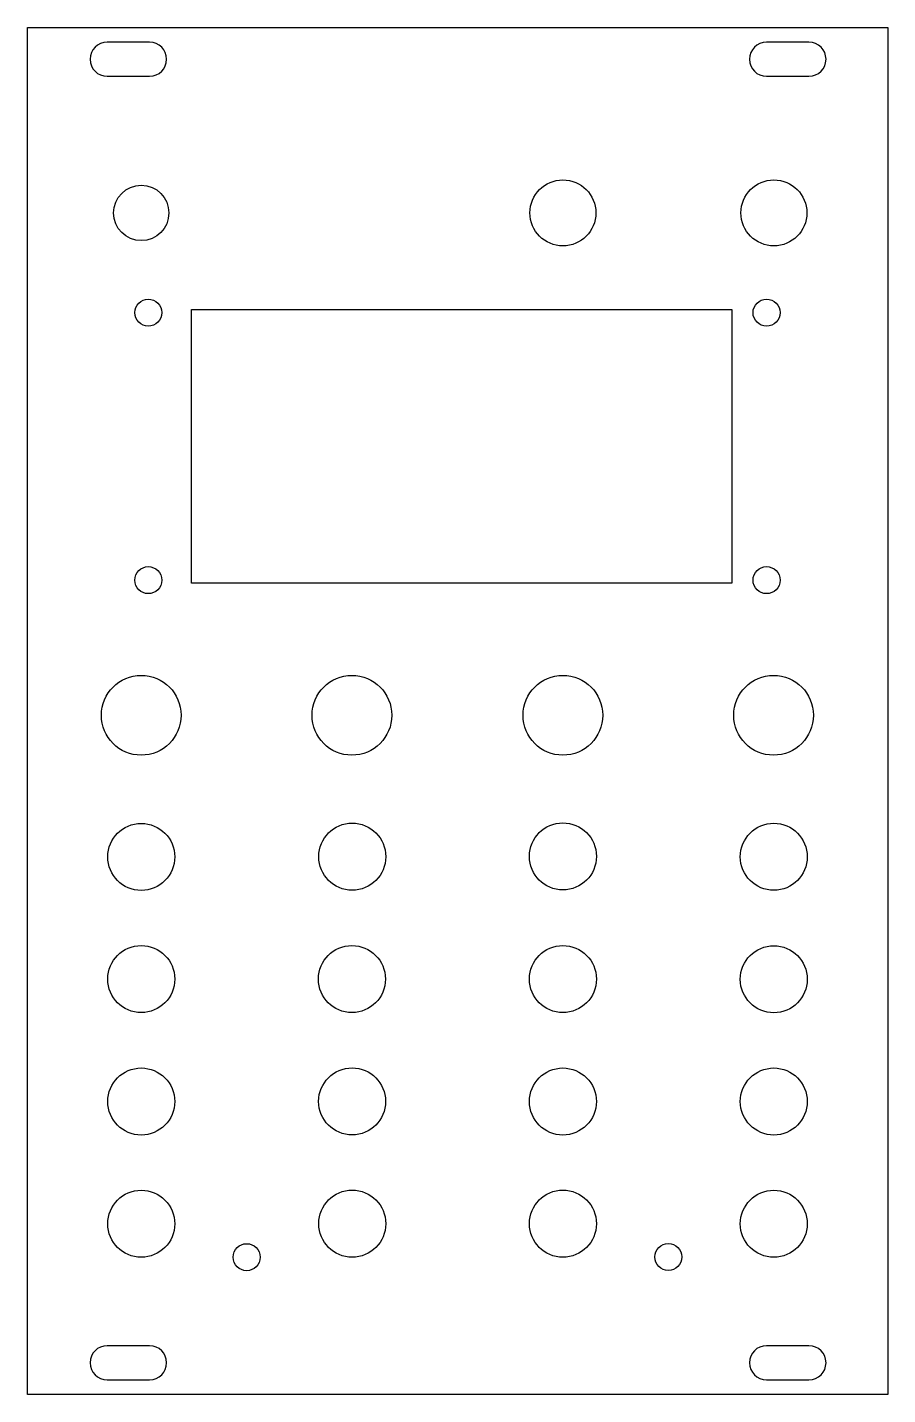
# Model space of a CAD drawing. Header units: millimetres. Extents: x -4 to 77, y -11 to 118.
import ezdxf

# ---------------------------------------------------------------- set-up
doc = ezdxf.new("R2010")
doc.units = ezdxf.units.MM
doc.layers.get('0').update_dxf_attribs({"linetype": 'CONTINUOUS'})

msp = doc.modelspace()

# ---------------------------------------------------------------- linework, layer by layer
for points in [[(77.25, -10.76), (-3.65, -10.76), (-3.65, 117.74), (77.25, 117.74)], [(11.79, 65.51), (11.79, 91.21), (62.59, 91.21), (62.59, 65.51)]]:
    msp.add_lwpolyline(points, close=True)
for points in [[(3.85, 113.14), (7.85, 113.14, 1), (7.85, 116.34), (3.85, 116.34, 1)], [(65.85, 113.14), (69.85, 113.14, 1), (69.85, 116.34), (65.85, 116.34, 1)], [(7.85, -6.16), (3.85, -6.16, 1), (3.85, -9.36), (7.85, -9.36, 1)], [(65.85, -9.36), (69.85, -9.36, 1), (69.85, -6.16), (65.85, -6.16, 1)]]:
    msp.add_lwpolyline(points, format="xyb", close=True)
for centre, radius in [((7.06, 100.3), 2.6), ((46.71, 100.3), 3.1), ((66.55, 100.3), 3.1), ((7.72, 90.93), 1.27), ((65.86, 90.93), 1.27), ((7.72, 65.79), 1.27), ((65.86, 65.79), 1.27), ((7.06, 53.09), 3.75), ((26.87, 53.09), 3.75), ((46.71, 53.09), 3.75), ((66.52, 53.09), 3.75), ((7.06, 39.78), 3.15), ((26.9, 39.8), 3.15), ((46.71, 39.83), 3.15), ((66.54, 39.79), 3.15), ((7.06, 28.3), 3.15), ((26.87, 28.3), 3.15), ((46.71, 28.3), 3.15), ((66.54, 28.28), 3.15), ((7.06, 16.79), 3.15), ((26.89, 16.8), 3.15), ((46.71, 16.79), 3.15), ((66.54, 16.79), 3.15), ((7.06, 5.3), 3.15), ((26.9, 5.31), 3.15), ((46.71, 5.31), 3.15), ((66.54, 5.3), 3.15), ((16.97, 2.16), 1.27), ((56.62, 2.18), 1.27)]:
    msp.add_circle(centre, radius)

doc.saveas('drawing.dxf')
